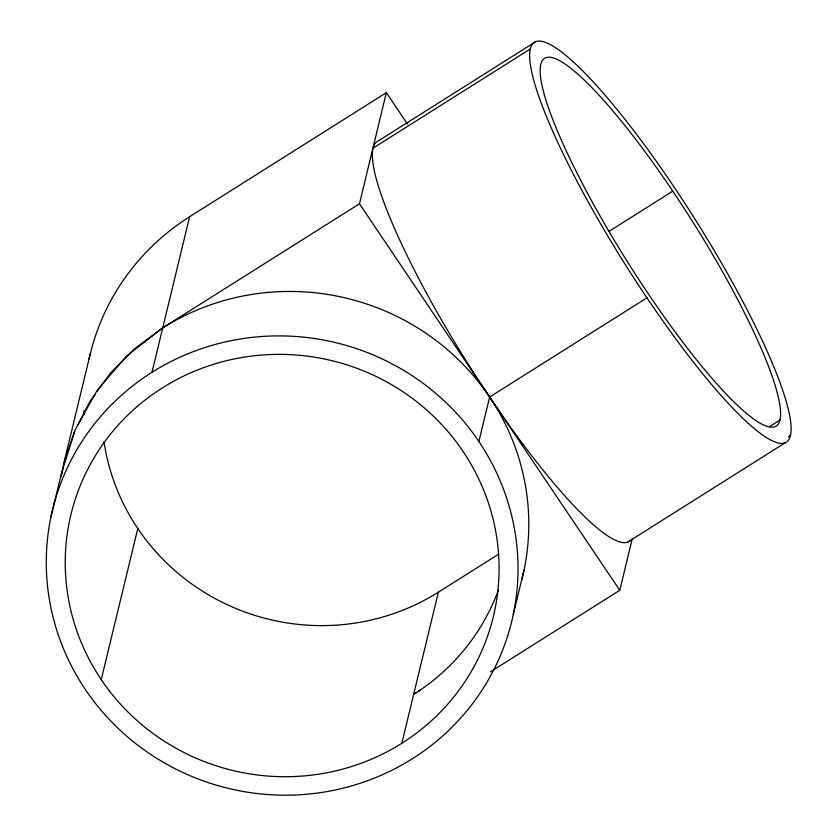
<?xml version="1.0" encoding="UTF-8"?>
<svg xmlns="http://www.w3.org/2000/svg" width="837" height="837" viewBox="0 0 837 837"><rect width="100%" height="100%" fill="white"/><g stroke="black" fill="none" stroke-linecap="round" stroke-linejoin="round"><path stroke-width="1.26" d="M61.279 476.671L61.76 472.173L75.382 429.339L97.364 390.032L126.868 355.767L162.744 327.842L359.471 203.778L386.349 92.666L407.441 123.981M61.99 473.794L63.685 463.824L90.563 352.701M51.005 516.617L61.76 472.173M151.989 372.287L189.622 216.731L386.349 92.666M101.235 679.634L137.791 528.524M401.844 743.256L438.4 592.146L498.015 554.586M478.879 441.476L489.635 397.031L647.011 297.784M513.301 614.463L524.046 570.018M490.482 671.829L619.788 590.284L632.312 538.515M63.685 463.824L74.535 431.317M77.632 425.322L90.281 400.818L94.843 394.541M97.092 391.454L110.536 372.999L134.872 348.495L162.744 327.842A236.275 229.254 13.6 0 1 429.193 335.501A236.275 229.254 13.6 0 1 521.713 580.01M535.418 41.85L378.031 141.097A236.275 41.599 57.8 0 0 468.009 363.865A236.275 41.599 57.8 0 0 630.073 540.597M372.915 148.222L530.292 48.975M608.855 231.472L672.812 191.139M770.228 426.2L780.147 419.944M788.412 436.862L790.609 435.481M628.106 541.853L785.493 442.606A236.275 41.599 57.8 0 0 631.339 127.496A236.275 41.599 57.8 0 0 564.525 156.571A236.275 41.599 57.8 0 0 785.493 442.606M415.884 692.973L413.677 694.365A217.275 210.819 13.6 0 0 498.329 590.242M418.092 691.582L420.3 690.19M359.471 203.778L619.788 590.284M438.4 592.146A217.275 210.819 13.6 0 1 103.987 441.612M84.024 414.451A236.275 229.254 13.6 0 1 83.93 410.632M89.109 358.874A236.275 229.254 13.6 0 1 189.622 216.731M572.236 163.466A217.275 38.251 57.8 0 0 775.439 426.493A217.275 38.251 57.8 0 0 633.682 136.724A217.275 38.251 57.8 0 0 572.236 163.466M94.361 701.981A236.275 229.254 13.6 0 0 499.668 657.296A236.275 229.254 13.6 0 0 252.429 337.353A236.275 229.254 13.6 0 0 94.361 701.981M109.459 691.006A217.275 210.819 13.6 0 0 482.185 649.92A217.275 210.819 13.6 0 0 254.814 355.694A217.275 210.819 13.6 0 0 109.459 691.006"/></g></svg>
